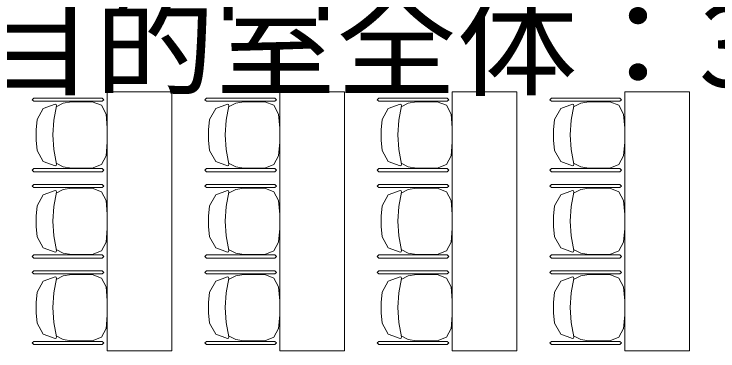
# Model space of a CAD drawing. Units: millimetres at full size, sheet at 1:200; details may follow other scales. Extents: x -55340 to 55340, y -38040 to 38040.
# Drawn here: x -3045 to 1851, y 17771 to 20112 of the extents above; entities that cross this region are included whole.
import ezdxf
from ezdxf.enums import TextEntityAlignment as Align

# ---------------------------------------------------------------- set-up
doc = ezdxf.new("R2010")
doc.units = ezdxf.units.MM
doc.header["$LTSCALE"] = 200
doc.layers.add('1-1_中心線', color=7, linetype='Continuous', lineweight=18)
doc.styles.add('ＭＳ ゴシック', font='')
doc.styles.get('ＭＳ ゴシック').set_extended_font_data('MS Gothic')

msp = doc.modelspace()

# ---------------------------------------------------------------- linework, layer by layer
at = {"layer": '1-1_中心線'}
for p, q in [((-2397.3, 17771.4), (-2397.3, 19571.4)), ((-2397.3, 19571.4), (-1947.3, 19571.4)), ((-1947.3, 19571.4), (-1947.3, 17771.4)), ((-1197.3, 17771.4), (-1197.3, 19571.4)), ((-1197.3, 19571.4), (-747.3, 19571.4)), ((-747.3, 19571.4), (-747.3, 17771.4)), ((2.7, 17771.4), (2.7, 19571.4)), ((2.7, 19571.4), (452.7, 19571.4)), ((452.7, 19571.4), (452.7, 17771.4)), ((1202.7, 17771.4), (1202.7, 19571.4)), ((1202.7, 19571.4), (1652.7, 19571.4)), ((1652.7, 19571.4), (1652.7, 17771.4)), ((-2918.3, 19516.9), (-2907.3, 19527.9)), ((-2907.3, 19505.9), (-2918.3, 19516.9)), ((-2907.3, 19527.9), (-2431.3, 19527.9)), ((-2431.3, 19505.9), (-2907.3, 19505.9)), ((-2759.3, 19486.9), (-2842.3, 19456.9)), ((-2752.3, 19482.9), (-2759.3, 19486.9)), ((-2752.3, 19466.9), (-2702.3, 19492.9)), ((-2702.3, 19492.9), (-2646.3, 19501.9)), ((-2646.3, 19501.9), (-2501.3, 19501.9)), ((-2501.3, 19501.9), (-2437.3, 19477.9)), ((-2431.3, 19527.9), (-2420.3, 19516.9)), ((-2420.3, 19516.9), (-2431.3, 19505.9)), ((-1707.3, 19527.9), (-1718.3, 19516.9)), ((-1718.3, 19516.9), (-1707.3, 19505.9)), ((-1231.3, 19527.9), (-1707.3, 19527.9)), ((-1707.3, 19505.9), (-1231.3, 19505.9)), ((-1642.3, 19456.9), (-1559.3, 19486.9)), ((-1559.3, 19486.9), (-1552.3, 19482.9)), ((-1502.3, 19492.9), (-1552.3, 19466.9)), ((-1446.3, 19501.9), (-1502.3, 19492.9)), ((-1301.3, 19501.9), (-1446.3, 19501.9)), ((-1237.3, 19477.9), (-1301.3, 19501.9)), ((-1220.3, 19516.9), (-1231.3, 19527.9)), ((-1231.3, 19505.9), (-1220.3, 19516.9)), ((-518.3, 19516.9), (-507.3, 19527.9)), ((-507.3, 19505.9), (-518.3, 19516.9)), ((-507.3, 19527.9), (-31.3, 19527.9)), ((-31.3, 19505.9), (-507.3, 19505.9)), ((-359.3, 19486.9), (-442.3, 19456.9)), ((-352.3, 19482.9), (-359.3, 19486.9)), ((-352.3, 19466.9), (-302.3, 19492.9)), ((-302.3, 19492.9), (-246.3, 19501.9)), ((-246.3, 19501.9), (-101.3, 19501.9)), ((-101.3, 19501.9), (-37.3, 19477.9)), ((-31.3, 19527.9), (-20.3, 19516.9)), ((-20.3, 19516.9), (-31.3, 19505.9)), ((692.7, 19527.9), (681.7, 19516.9)), ((681.7, 19516.9), (692.7, 19505.9)), ((1168.7, 19527.9), (692.7, 19527.9)), ((692.7, 19505.9), (1168.7, 19505.9)), ((757.7, 19456.9), (840.7, 19486.9)), ((840.7, 19486.9), (847.7, 19482.9)), ((897.7, 19492.9), (847.7, 19466.9)), ((953.7, 19501.9), (897.7, 19492.9)), ((1098.7, 19501.9), (953.7, 19501.9)), ((1162.7, 19477.9), (1098.7, 19501.9)), ((1179.7, 19516.9), (1168.7, 19527.9)), ((1168.7, 19505.9), (1179.7, 19516.9)), ((-2842.3, 19456.9), (-2885.3, 19379.9)), ((-2769.3, 19373.9), (-2750.3, 19474.9)), ((-2750.3, 19473.9), (-2752.3, 19482.9)), ((-2437.3, 19477.9), (-2405.3, 19416.9)), ((-1685.3, 19379.9), (-1642.3, 19456.9)), ((-1550.3, 19474.9), (-1569.3, 19373.9)), ((-1552.3, 19482.9), (-1550.3, 19473.9)), ((-1205.3, 19416.9), (-1237.3, 19477.9)), ((-442.3, 19456.9), (-485.3, 19379.9)), ((-369.3, 19373.9), (-350.3, 19474.9)), ((-350.3, 19473.9), (-352.3, 19482.9)), ((-37.3, 19477.9), (-5.3, 19416.9)), ((714.7, 19379.9), (757.7, 19456.9)), ((849.7, 19474.9), (830.7, 19373.9)), ((847.7, 19482.9), (849.7, 19473.9)), ((1194.7, 19416.9), (1162.7, 19477.9)), ((-2405.3, 19415.9), (-2397.3, 19319.9)), ((-1197.3, 19319.9), (-1205.3, 19415.9)), ((-5.3, 19415.9), (2.7, 19319.9)), ((1202.7, 19319.9), (1194.7, 19415.9)), ((-2885.3, 19379.9), (-2892.3, 19307.9)), ((-2776.3, 19271.9), (-2769.3, 19373.9)), ((-1692.3, 19307.9), (-1685.3, 19379.9)), ((-1569.3, 19373.9), (-1576.3, 19271.9)), ((-485.3, 19379.9), (-492.3, 19307.9)), ((-376.3, 19271.9), (-369.3, 19373.9)), ((707.7, 19307.9), (714.7, 19379.9)), ((830.7, 19373.9), (823.7, 19271.9)), ((-2892.3, 19307.9), (-2892.3, 19235.9)), ((-2397.3, 19319.9), (-2397.3, 19222.9)), ((-1692.3, 19235.9), (-1692.3, 19307.9)), ((-1197.3, 19222.9), (-1197.3, 19319.9)), ((-492.3, 19307.9), (-492.3, 19235.9)), ((2.7, 19319.9), (2.7, 19222.9)), ((707.7, 19235.9), (707.7, 19307.9)), ((1202.7, 19222.9), (1202.7, 19319.9)), ((-2769.3, 19169.9), (-2776.3, 19271.9)), ((-1576.3, 19271.9), (-1569.3, 19169.9)), ((-369.3, 19169.9), (-376.3, 19271.9)), ((823.7, 19271.9), (830.7, 19169.9)), ((-2892.3, 19235.9), (-2885.3, 19163.9)), ((-2397.3, 19222.9), (-2405.3, 19125.9)), ((-1685.3, 19163.9), (-1692.3, 19235.9)), ((-1205.3, 19125.9), (-1197.3, 19222.9)), ((-492.3, 19235.9), (-485.3, 19163.9)), ((2.7, 19222.9), (-5.3, 19125.9)), ((714.7, 19163.9), (707.7, 19235.9)), ((1194.7, 19125.9), (1202.7, 19222.9)), ((-2885.3, 19163.9), (-2842.3, 19086.9)), ((-2750.3, 19069.9), (-2769.3, 19169.9)), ((-1642.3, 19086.9), (-1685.3, 19163.9)), ((-1569.3, 19169.9), (-1550.3, 19069.9)), ((-485.3, 19163.9), (-442.3, 19086.9)), ((-350.3, 19069.9), (-369.3, 19169.9)), ((757.7, 19086.9), (714.7, 19163.9)), ((830.7, 19169.9), (849.7, 19069.9)), ((-2405.3, 19126.9), (-2437.3, 19065.9)), ((-1237.3, 19065.9), (-1205.3, 19126.9)), ((-5.3, 19126.9), (-37.3, 19065.9)), ((1162.7, 19065.9), (1194.7, 19126.9)), ((-2842.3, 19086.9), (-2759.3, 19056.9)), ((-2759.3, 19056.9), (-2752.3, 19060.9)), ((-2702.3, 19050.9), (-2752.3, 19076.9)), ((-2752.3, 19060.9), (-2750.3, 19069.9)), ((-2646.3, 19041.9), (-2702.3, 19050.9)), ((-2437.3, 19065.9), (-2501.3, 19041.9)), ((-1559.3, 19056.9), (-1642.3, 19086.9)), ((-1552.3, 19060.9), (-1559.3, 19056.9)), ((-1552.3, 19076.9), (-1502.3, 19050.9)), ((-1550.3, 19069.9), (-1552.3, 19060.9)), ((-1502.3, 19050.9), (-1446.3, 19041.9)), ((-1301.3, 19041.9), (-1237.3, 19065.9)), ((-442.3, 19086.9), (-359.3, 19056.9)), ((-359.3, 19056.9), (-352.3, 19060.9)), ((-302.3, 19050.9), (-352.3, 19076.9)), ((-352.3, 19060.9), (-350.3, 19069.9)), ((-246.3, 19041.9), (-302.3, 19050.9)), ((-37.3, 19065.9), (-101.3, 19041.9)), ((840.7, 19056.9), (757.7, 19086.9)), ((847.7, 19060.9), (840.7, 19056.9)), ((847.7, 19076.9), (897.7, 19050.9)), ((849.7, 19069.9), (847.7, 19060.9)), ((897.7, 19050.9), (953.7, 19041.9)), ((1098.7, 19041.9), (1162.7, 19065.9)), ((-2918.3, 19026.9), (-2907.3, 19037.9)), ((-2907.3, 19015.9), (-2918.3, 19026.9)), ((-2907.3, 19037.9), (-2431.3, 19037.9)), ((-2431.3, 19015.9), (-2907.3, 19015.9)), ((-2501.3, 19041.9), (-2646.3, 19041.9)), ((-2431.3, 19037.9), (-2420.3, 19026.9)), ((-2420.3, 19026.9), (-2431.3, 19015.9)), ((-1707.3, 19037.9), (-1718.3, 19026.9)), ((-1718.3, 19026.9), (-1707.3, 19015.9)), ((-1231.3, 19037.9), (-1707.3, 19037.9)), ((-1707.3, 19015.9), (-1231.3, 19015.9)), ((-1446.3, 19041.9), (-1301.3, 19041.9)), ((-1220.3, 19026.9), (-1231.3, 19037.9)), ((-1231.3, 19015.9), (-1220.3, 19026.9)), ((-518.3, 19026.9), (-507.3, 19037.9)), ((-507.3, 19015.9), (-518.3, 19026.9)), ((-507.3, 19037.9), (-31.3, 19037.9)), ((-31.3, 19015.9), (-507.3, 19015.9)), ((-101.3, 19041.9), (-246.3, 19041.9)), ((-31.3, 19037.9), (-20.3, 19026.9)), ((-20.3, 19026.9), (-31.3, 19015.9)), ((692.7, 19037.9), (681.7, 19026.9)), ((681.7, 19026.9), (692.7, 19015.9)), ((1168.7, 19037.9), (692.7, 19037.9)), ((692.7, 19015.9), (1168.7, 19015.9)), ((953.7, 19041.9), (1098.7, 19041.9)), ((1179.7, 19026.9), (1168.7, 19037.9)), ((1168.7, 19015.9), (1179.7, 19026.9)), ((-2907.3, 18927.9), (-2918.3, 18916.9)), ((-2918.3, 18916.9), (-2907.3, 18905.9)), ((-2431.3, 18927.9), (-2907.3, 18927.9)), ((-2907.3, 18905.9), (-2431.3, 18905.9)), ((-2702.3, 18892.9), (-2646.3, 18901.9)), ((-2646.3, 18901.9), (-2501.3, 18901.9)), ((-2501.3, 18901.9), (-2437.3, 18877.9)), ((-2420.3, 18916.9), (-2431.3, 18927.9)), ((-2431.3, 18905.9), (-2420.3, 18916.9)), ((-1707.3, 18927.9), (-1718.3, 18916.9)), ((-1718.3, 18916.9), (-1707.3, 18905.9)), ((-1231.3, 18927.9), (-1707.3, 18927.9)), ((-1707.3, 18905.9), (-1231.3, 18905.9)), ((-1446.3, 18901.9), (-1502.3, 18892.9)), ((-1301.3, 18901.9), (-1446.3, 18901.9)), ((-1237.3, 18877.9), (-1301.3, 18901.9)), ((-1220.3, 18916.9), (-1231.3, 18927.9)), ((-1231.3, 18905.9), (-1220.3, 18916.9)), ((-507.3, 18927.9), (-518.3, 18916.9)), ((-518.3, 18916.9), (-507.3, 18905.9)), ((-31.3, 18927.9), (-507.3, 18927.9)), ((-507.3, 18905.9), (-31.3, 18905.9)), ((-302.3, 18892.9), (-246.3, 18901.9)), ((-246.3, 18901.9), (-101.3, 18901.9)), ((-101.3, 18901.9), (-37.3, 18877.9)), ((-20.3, 18916.9), (-31.3, 18927.9)), ((-31.3, 18905.9), (-20.3, 18916.9)), ((692.7, 18927.9), (681.7, 18916.9)), ((681.7, 18916.9), (692.7, 18905.9)), ((1168.7, 18927.9), (692.7, 18927.9)), ((692.7, 18905.9), (1168.7, 18905.9)), ((953.7, 18901.9), (897.7, 18892.9)), ((1098.7, 18901.9), (953.7, 18901.9)), ((1162.7, 18877.9), (1098.7, 18901.9)), ((1179.7, 18916.9), (1168.7, 18927.9)), ((1168.7, 18905.9), (1179.7, 18916.9)), ((-2885.3, 18779.9), (-2842.3, 18856.9)), ((-2842.3, 18856.9), (-2759.3, 18886.9)), ((-2750.3, 18874.9), (-2769.3, 18773.9)), ((-2759.3, 18886.9), (-2752.3, 18882.9)), ((-2752.3, 18866.9), (-2702.3, 18892.9)), ((-2752.3, 18882.9), (-2750.3, 18873.9)), ((-2437.3, 18877.9), (-2405.3, 18816.9)), ((-1685.3, 18779.9), (-1642.3, 18856.9)), ((-1642.3, 18856.9), (-1559.3, 18886.9)), ((-1550.3, 18874.9), (-1569.3, 18773.9)), ((-1559.3, 18886.9), (-1552.3, 18882.9)), ((-1502.3, 18892.9), (-1552.3, 18866.9)), ((-1552.3, 18882.9), (-1550.3, 18873.9)), ((-1205.3, 18816.9), (-1237.3, 18877.9)), ((-485.3, 18779.9), (-442.3, 18856.9)), ((-442.3, 18856.9), (-359.3, 18886.9)), ((-350.3, 18874.9), (-369.3, 18773.9)), ((-359.3, 18886.9), (-352.3, 18882.9)), ((-352.3, 18866.9), (-302.3, 18892.9)), ((-352.3, 18882.9), (-350.3, 18873.9)), ((-37.3, 18877.9), (-5.3, 18816.9)), ((714.7, 18779.9), (757.7, 18856.9)), ((757.7, 18856.9), (840.7, 18886.9)), ((849.7, 18874.9), (830.7, 18773.9)), ((840.7, 18886.9), (847.7, 18882.9)), ((897.7, 18892.9), (847.7, 18866.9)), ((847.7, 18882.9), (849.7, 18873.9)), ((1194.7, 18816.9), (1162.7, 18877.9)), ((-2405.3, 18815.9), (-2397.3, 18719.9)), ((-1197.3, 18719.9), (-1205.3, 18815.9)), ((-5.3, 18815.9), (2.7, 18719.9)), ((1202.7, 18719.9), (1194.7, 18815.9)), ((-2892.3, 18707.9), (-2885.3, 18779.9)), ((-2769.3, 18773.9), (-2776.3, 18671.9)), ((-1692.3, 18707.9), (-1685.3, 18779.9)), ((-1569.3, 18773.9), (-1576.3, 18671.9)), ((-492.3, 18707.9), (-485.3, 18779.9)), ((-369.3, 18773.9), (-376.3, 18671.9)), ((707.7, 18707.9), (714.7, 18779.9)), ((830.7, 18773.9), (823.7, 18671.9)), ((-2892.3, 18635.9), (-2892.3, 18707.9)), ((-2397.3, 18719.9), (-2397.3, 18622.9)), ((-1692.3, 18635.9), (-1692.3, 18707.9)), ((-1197.3, 18622.9), (-1197.3, 18719.9)), ((-492.3, 18635.9), (-492.3, 18707.9)), ((2.7, 18719.9), (2.7, 18622.9)), ((707.7, 18635.9), (707.7, 18707.9)), ((1202.7, 18622.9), (1202.7, 18719.9)), ((-2776.3, 18671.9), (-2769.3, 18569.9)), ((-1576.3, 18671.9), (-1569.3, 18569.9)), ((-376.3, 18671.9), (-369.3, 18569.9)), ((823.7, 18671.9), (830.7, 18569.9)), ((-2885.3, 18563.9), (-2892.3, 18635.9)), ((-2397.3, 18622.9), (-2405.3, 18525.9)), ((-1685.3, 18563.9), (-1692.3, 18635.9)), ((-1205.3, 18525.9), (-1197.3, 18622.9)), ((-485.3, 18563.9), (-492.3, 18635.9)), ((2.7, 18622.9), (-5.3, 18525.9)), ((714.7, 18563.9), (707.7, 18635.9)), ((1194.7, 18525.9), (1202.7, 18622.9)), ((-2842.3, 18486.9), (-2885.3, 18563.9)), ((-2769.3, 18569.9), (-2750.3, 18469.9)), ((-1642.3, 18486.9), (-1685.3, 18563.9)), ((-1569.3, 18569.9), (-1550.3, 18469.9)), ((-442.3, 18486.9), (-485.3, 18563.9)), ((-369.3, 18569.9), (-350.3, 18469.9)), ((757.7, 18486.9), (714.7, 18563.9)), ((830.7, 18569.9), (849.7, 18469.9)), ((-2405.3, 18526.9), (-2437.3, 18465.9)), ((-1237.3, 18465.9), (-1205.3, 18526.9)), ((-5.3, 18526.9), (-37.3, 18465.9)), ((1162.7, 18465.9), (1194.7, 18526.9)), ((-2759.3, 18456.9), (-2842.3, 18486.9)), ((-2752.3, 18460.9), (-2759.3, 18456.9)), ((-2702.3, 18450.9), (-2752.3, 18476.9)), ((-2750.3, 18469.9), (-2752.3, 18460.9)), ((-2437.3, 18465.9), (-2501.3, 18441.9)), ((-1559.3, 18456.9), (-1642.3, 18486.9)), ((-1552.3, 18460.9), (-1559.3, 18456.9)), ((-1552.3, 18476.9), (-1502.3, 18450.9)), ((-1550.3, 18469.9), (-1552.3, 18460.9)), ((-1301.3, 18441.9), (-1237.3, 18465.9)), ((-359.3, 18456.9), (-442.3, 18486.9)), ((-352.3, 18460.9), (-359.3, 18456.9)), ((-302.3, 18450.9), (-352.3, 18476.9)), ((-350.3, 18469.9), (-352.3, 18460.9)), ((-37.3, 18465.9), (-101.3, 18441.9)), ((840.7, 18456.9), (757.7, 18486.9)), ((847.7, 18460.9), (840.7, 18456.9)), ((847.7, 18476.9), (897.7, 18450.9)), ((849.7, 18469.9), (847.7, 18460.9)), ((1098.7, 18441.9), (1162.7, 18465.9)), ((-2918.3, 18426.9), (-2907.3, 18437.9)), ((-2907.3, 18415.9), (-2918.3, 18426.9)), ((-2907.3, 18437.9), (-2431.3, 18437.9)), ((-2431.3, 18415.9), (-2907.3, 18415.9)), ((-2646.3, 18441.9), (-2702.3, 18450.9)), ((-2501.3, 18441.9), (-2646.3, 18441.9)), ((-2431.3, 18437.9), (-2420.3, 18426.9)), ((-2420.3, 18426.9), (-2431.3, 18415.9)), ((-1707.3, 18437.9), (-1718.3, 18426.9)), ((-1718.3, 18426.9), (-1707.3, 18415.9)), ((-1231.3, 18437.9), (-1707.3, 18437.9)), ((-1707.3, 18415.9), (-1231.3, 18415.9)), ((-1502.3, 18450.9), (-1446.3, 18441.9)), ((-1446.3, 18441.9), (-1301.3, 18441.9)), ((-1220.3, 18426.9), (-1231.3, 18437.9)), ((-1231.3, 18415.9), (-1220.3, 18426.9)), ((-518.3, 18426.9), (-507.3, 18437.9)), ((-507.3, 18415.9), (-518.3, 18426.9)), ((-507.3, 18437.9), (-31.3, 18437.9)), ((-31.3, 18415.9), (-507.3, 18415.9)), ((-246.3, 18441.9), (-302.3, 18450.9)), ((-101.3, 18441.9), (-246.3, 18441.9)), ((-31.3, 18437.9), (-20.3, 18426.9)), ((-20.3, 18426.9), (-31.3, 18415.9)), ((692.7, 18437.9), (681.7, 18426.9)), ((681.7, 18426.9), (692.7, 18415.9)), ((1168.7, 18437.9), (692.7, 18437.9)), ((692.7, 18415.9), (1168.7, 18415.9)), ((897.7, 18450.9), (953.7, 18441.9)), ((953.7, 18441.9), (1098.7, 18441.9)), ((1179.7, 18426.9), (1168.7, 18437.9)), ((1168.7, 18415.9), (1179.7, 18426.9)), ((-2907.3, 18327.9), (-2918.3, 18316.9)), ((-2918.3, 18316.9), (-2907.3, 18305.9)), ((-2431.3, 18327.9), (-2907.3, 18327.9)), ((-2420.3, 18316.9), (-2431.3, 18327.9)), ((-2431.3, 18305.9), (-2420.3, 18316.9)), ((-1707.3, 18327.9), (-1718.3, 18316.9)), ((-1718.3, 18316.9), (-1707.3, 18305.9)), ((-1231.3, 18327.9), (-1707.3, 18327.9)), ((-1220.3, 18316.9), (-1231.3, 18327.9)), ((-1231.3, 18305.9), (-1220.3, 18316.9)), ((-507.3, 18327.9), (-518.3, 18316.9)), ((-518.3, 18316.9), (-507.3, 18305.9)), ((-31.3, 18327.9), (-507.3, 18327.9)), ((-20.3, 18316.9), (-31.3, 18327.9)), ((-31.3, 18305.9), (-20.3, 18316.9)), ((692.7, 18327.9), (681.7, 18316.9)), ((681.7, 18316.9), (692.7, 18305.9)), ((1168.7, 18327.9), (692.7, 18327.9)), ((1179.7, 18316.9), (1168.7, 18327.9)), ((1168.7, 18305.9), (1179.7, 18316.9)), ((-2907.3, 18305.9), (-2431.3, 18305.9)), ((-2842.3, 18256.9), (-2759.3, 18286.9)), ((-2750.3, 18274.9), (-2769.3, 18173.9)), ((-2759.3, 18286.9), (-2752.3, 18282.9)), ((-2752.3, 18266.9), (-2702.3, 18292.9)), ((-2752.3, 18282.9), (-2750.3, 18273.9)), ((-2702.3, 18292.9), (-2646.3, 18301.9)), ((-2646.3, 18301.9), (-2501.3, 18301.9)), ((-2501.3, 18301.9), (-2437.3, 18277.9)), ((-2437.3, 18277.9), (-2405.3, 18216.9)), ((-1707.3, 18305.9), (-1231.3, 18305.9)), ((-1642.3, 18256.9), (-1559.3, 18286.9)), ((-1550.3, 18274.9), (-1569.3, 18173.9)), ((-1559.3, 18286.9), (-1552.3, 18282.9)), ((-1502.3, 18292.9), (-1552.3, 18266.9)), ((-1552.3, 18282.9), (-1550.3, 18273.9)), ((-1446.3, 18301.9), (-1502.3, 18292.9)), ((-1301.3, 18301.9), (-1446.3, 18301.9)), ((-1237.3, 18277.9), (-1301.3, 18301.9)), ((-1205.3, 18216.9), (-1237.3, 18277.9)), ((-507.3, 18305.9), (-31.3, 18305.9)), ((-442.3, 18256.9), (-359.3, 18286.9)), ((-350.3, 18274.9), (-369.3, 18173.9)), ((-359.3, 18286.9), (-352.3, 18282.9)), ((-352.3, 18266.9), (-302.3, 18292.9)), ((-352.3, 18282.9), (-350.3, 18273.9)), ((-302.3, 18292.9), (-246.3, 18301.9)), ((-246.3, 18301.9), (-101.3, 18301.9)), ((-101.3, 18301.9), (-37.3, 18277.9)), ((-37.3, 18277.9), (-5.3, 18216.9)), ((692.7, 18305.9), (1168.7, 18305.9)), ((757.7, 18256.9), (840.7, 18286.9)), ((849.7, 18274.9), (830.7, 18173.9)), ((840.7, 18286.9), (847.7, 18282.9)), ((897.7, 18292.9), (847.7, 18266.9)), ((847.7, 18282.9), (849.7, 18273.9)), ((953.7, 18301.9), (897.7, 18292.9)), ((1098.7, 18301.9), (953.7, 18301.9)), ((1162.7, 18277.9), (1098.7, 18301.9)), ((1194.7, 18216.9), (1162.7, 18277.9)), ((-2885.3, 18179.9), (-2842.3, 18256.9)), ((-2405.3, 18215.9), (-2397.3, 18119.9)), ((-1685.3, 18179.9), (-1642.3, 18256.9)), ((-1197.3, 18119.9), (-1205.3, 18215.9)), ((-485.3, 18179.9), (-442.3, 18256.9)), ((-5.3, 18215.9), (2.7, 18119.9)), ((714.7, 18179.9), (757.7, 18256.9)), ((1202.7, 18119.9), (1194.7, 18215.9)), ((-2892.3, 18107.9), (-2885.3, 18179.9)), ((-2769.3, 18173.9), (-2776.3, 18071.9)), ((-1692.3, 18107.9), (-1685.3, 18179.9)), ((-1569.3, 18173.9), (-1576.3, 18071.9)), ((-492.3, 18107.9), (-485.3, 18179.9)), ((-369.3, 18173.9), (-376.3, 18071.9)), ((707.7, 18107.9), (714.7, 18179.9)), ((830.7, 18173.9), (823.7, 18071.9)), ((-2397.3, 18119.9), (-2397.3, 18022.9)), ((-1197.3, 18022.9), (-1197.3, 18119.9)), ((2.7, 18119.9), (2.7, 18022.9)), ((1202.7, 18022.9), (1202.7, 18119.9)), ((-2892.3, 18035.9), (-2892.3, 18107.9)), ((-2776.3, 18071.9), (-2769.3, 17969.9)), ((-1692.3, 18035.9), (-1692.3, 18107.9)), ((-1576.3, 18071.9), (-1569.3, 17969.9)), ((-492.3, 18035.9), (-492.3, 18107.9)), ((-376.3, 18071.9), (-369.3, 17969.9)), ((707.7, 18035.9), (707.7, 18107.9)), ((823.7, 18071.9), (830.7, 17969.9)), ((-2885.3, 17963.9), (-2892.3, 18035.9)), ((-2397.3, 18022.9), (-2405.3, 17925.9)), ((-1685.3, 17963.9), (-1692.3, 18035.9)), ((-1205.3, 17925.9), (-1197.3, 18022.9)), ((-485.3, 17963.9), (-492.3, 18035.9)), ((2.7, 18022.9), (-5.3, 17925.9)), ((714.7, 17963.9), (707.7, 18035.9)), ((1194.7, 17925.9), (1202.7, 18022.9)), ((-2769.3, 17969.9), (-2750.3, 17869.9)), ((-1569.3, 17969.9), (-1550.3, 17869.9)), ((-369.3, 17969.9), (-350.3, 17869.9)), ((830.7, 17969.9), (849.7, 17869.9)), ((-2842.3, 17886.9), (-2885.3, 17963.9)), ((-2405.3, 17926.9), (-2437.3, 17865.9)), ((-1642.3, 17886.9), (-1685.3, 17963.9)), ((-1237.3, 17865.9), (-1205.3, 17926.9)), ((-442.3, 17886.9), (-485.3, 17963.9)), ((-5.3, 17926.9), (-37.3, 17865.9)), ((757.7, 17886.9), (714.7, 17963.9)), ((1162.7, 17865.9), (1194.7, 17926.9)), ((-2759.3, 17856.9), (-2842.3, 17886.9)), ((-2702.3, 17850.9), (-2752.3, 17876.9)), ((-1559.3, 17856.9), (-1642.3, 17886.9)), ((-1552.3, 17876.9), (-1502.3, 17850.9)), ((-359.3, 17856.9), (-442.3, 17886.9)), ((-302.3, 17850.9), (-352.3, 17876.9)), ((840.7, 17856.9), (757.7, 17886.9)), ((847.7, 17876.9), (897.7, 17850.9)), ((-2918.3, 17826.9), (-2907.3, 17837.9)), ((-2907.3, 17815.9), (-2918.3, 17826.9)), ((-2907.3, 17837.9), (-2431.3, 17837.9)), ((-2752.3, 17860.9), (-2759.3, 17856.9)), ((-2750.3, 17869.9), (-2752.3, 17860.9)), ((-2646.3, 17841.9), (-2702.3, 17850.9)), ((-2501.3, 17841.9), (-2646.3, 17841.9)), ((-2437.3, 17865.9), (-2501.3, 17841.9)), ((-2431.3, 17837.9), (-2420.3, 17826.9)), ((-2420.3, 17826.9), (-2431.3, 17815.9)), ((-1707.3, 17837.9), (-1718.3, 17826.9)), ((-1718.3, 17826.9), (-1707.3, 17815.9)), ((-1231.3, 17837.9), (-1707.3, 17837.9)), ((-1552.3, 17860.9), (-1559.3, 17856.9)), ((-1550.3, 17869.9), (-1552.3, 17860.9)), ((-1502.3, 17850.9), (-1446.3, 17841.9)), ((-1446.3, 17841.9), (-1301.3, 17841.9)), ((-1301.3, 17841.9), (-1237.3, 17865.9)), ((-1220.3, 17826.9), (-1231.3, 17837.9)), ((-1231.3, 17815.9), (-1220.3, 17826.9)), ((-518.3, 17826.9), (-507.3, 17837.9)), ((-507.3, 17815.9), (-518.3, 17826.9)), ((-507.3, 17837.9), (-31.3, 17837.9)), ((-352.3, 17860.9), (-359.3, 17856.9)), ((-350.3, 17869.9), (-352.3, 17860.9)), ((-246.3, 17841.9), (-302.3, 17850.9)), ((-101.3, 17841.9), (-246.3, 17841.9)), ((-37.3, 17865.9), (-101.3, 17841.9)), ((-31.3, 17837.9), (-20.3, 17826.9)), ((-20.3, 17826.9), (-31.3, 17815.9)), ((692.7, 17837.9), (681.7, 17826.9)), ((681.7, 17826.9), (692.7, 17815.9)), ((1168.7, 17837.9), (692.7, 17837.9)), ((847.7, 17860.9), (840.7, 17856.9)), ((849.7, 17869.9), (847.7, 17860.9)), ((897.7, 17850.9), (953.7, 17841.9)), ((953.7, 17841.9), (1098.7, 17841.9)), ((1098.7, 17841.9), (1162.7, 17865.9)), ((1179.7, 17826.9), (1168.7, 17837.9)), ((1168.7, 17815.9), (1179.7, 17826.9)), ((-2431.3, 17815.9), (-2907.3, 17815.9)), ((-1707.3, 17815.9), (-1231.3, 17815.9)), ((-31.3, 17815.9), (-507.3, 17815.9)), ((692.7, 17815.9), (1168.7, 17815.9)), ((-1947.3, 17771.4), (-2397.3, 17771.4)), ((-747.3, 17771.4), (-1197.3, 17771.4)), ((452.7, 17771.4), (2.7, 17771.4)), ((1652.7, 17771.4), (1202.7, 17771.4))]:
    msp.add_line(p, q, dxfattribs=at)

# ---------------------------------------------------------------- texts
at = {"layer": '1-1_中心線', "color": 3, "style": 'ＭＳ ゴシック', "width": 1.05}
msp.add_text('大会議室＆多目的室全体：379㎡', height=586.5, dxfattribs=at).set_placement((-8364.7, 19429.9), align=Align.BOTTOM_LEFT)

doc.saveas('drawing.dxf')
